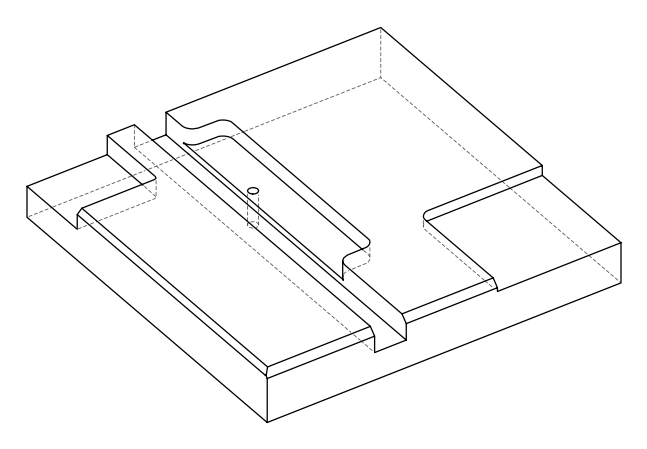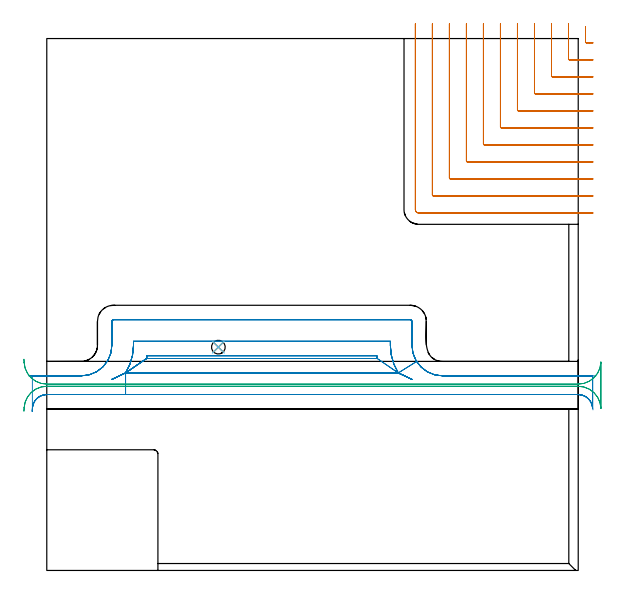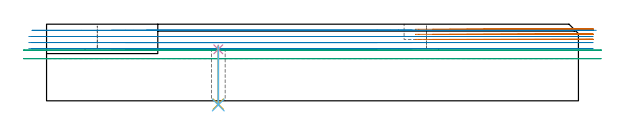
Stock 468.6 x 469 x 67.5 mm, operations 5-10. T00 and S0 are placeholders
(PLAN: 10 operations, 7 tool changes, 152.1 min)
(1 AREA_MILL | FG_CHAMFER_SURFACE | UGT0205_001 | 3.6 min | 5081 mm3)
(2 AREA_MILL_1 | FG_CHAMFER_SURFACE_1 | UGT0205_001 | 3.13 min | 4510 mm3)
(3 AREA_MILL_2 | FG_CHAMFER_SURFACE_2 | UGT0205_001 | 8.93 min | 6845 mm3)
(4 MILL_CORNER_NOTCH_RECTANGULAR | CORNER_NOTCH_RECTANGULAR | NXT0201_008 | Follow Part, ap 1.5, ae 75% | 101.59 min | 269923 mm3)
(5 MILL_CORNER_NOTCH_RECTANGULAR_1 | CORNER_NOTCH_RECTANGULAR_1 | UGT0201_094 | Follow Part, ap 5, ae 75% | 12.32 min | 336500 mm3)
(6 MILL_OPEN_POCKET | POCKET_OPEN | UGT0201_109 | Follow Part, ap 6.35, ae 75% | 17.58 min | 733927 mm3)
(7 MILL_RECTANGULAR_SLOT | SLOT_RECTANGULAR | UGT0201_019 | Follow Part, ap 10, ae 75% | 4.46 min | 172977 mm3)
(8 SPOT_DRILL | STEP1HOLE | NXT0321_9005460120000 | 0.03 min | 28 mm3)
(9 DRILL_THROUGH_HOLE_INTO_CENTER | STEP1HOLE | NXT0301_049 | 0.21 min | 2155 mm3)
(10 DRILL_TO_ENLARGE_THROUGH_HOLE | STEP1HOLE | NXT0301_092 | 0.21 min | 3149 mm3)
(TOOL UGT0205_001 | Chamfer Mill 20 x 3 x 45 deg. | D20 FL50 Z2)
(TOOL NXT0201_008 | ENDMILL 6mm [2P460-0600-NA 1630] | D6 FL26 Z6)
(TOOL UGT0201_094 | End mill 20 mm | D20 FL38 Z4)
(TOOL UGT0201_109 | End Mill 25.4 mm | D25.4 FL25 Z2)
(TOOL UGT0201_019 | End mill 40 mm | D40 FL63 Z6)
(TOOL NXT0321_9005460120000 | NC Spot Drill, 142deg, 12mm, Carbide, Uncoated | D12 PA142 FL30 Z2)
(TOOL NXT0301_049 | Carbide Drill 7.8mm [860.1-0780-039A1-MM 2214] | D7.8 PA140 FL53 Z2)
(TOOL NXT0301_092 | Carbide Drill 12.1mm [860.1-1210-061A1-MM 2214] | D12.1 PA140 FL77 Z2)
(OP 5 MILL_CORNER_NOTCH_RECTANGULAR_1)
G17 G21 G94 G90
T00 M6
G54
G17 G0 G90 X475. Y479.684 S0 M3
G43 Z77.5 H0
Z63.033
G94 G1 Y476.684 F250.
Y466.19 F500.
G3 X475.99 Y465.2 R1.
G1 X478.6
X481.6 F250.
G0 Z77.5
X460. Y482.
Z63.033
G1 Y479.
Y451.191 F500.
G3 X460.991 Y450.2 R1.
G1 X478.6
X481.6 F250.
G0 Z77.5
X445. Y482.
Z63.033
G1 Y479.
Y436.191 F500.
G3 X445.991 Y435.2 R1.
G1 X478.6
X481.6 F250.
G0 Z77.5
X430. Y482.
Z63.033
G1 Y479.
Y421.192 F500.
G3 X430.992 Y420.2 R1.
G1 X478.6
X481.6 F250.
G0 Z77.5
X415. Y482.
Z63.033
G1 Y479.
Y406.192 F500.
G3 X415.993 Y405.2 R1.
G1 X478.6
X481.6 F250.
G0 Z77.5
X400. Y482.
Z63.033
G1 Y479.
Y391.193 F500.
G3 X400.993 Y390.2 R1.
G1 X478.6
X481.6 F250.
G0 Z77.5
X385. Y482.
Z63.033
G1 Y479.
Y376.193 F500.
G3 X385.993 Y375.2 R1.
G1 X478.6
X481.6 F250.
G0 Z77.5
X370. Y482.
Z63.033
G1 Y479.
Y361.194 F500.
G3 X370.994 Y360.2 R1.
G1 X478.6
X481.6 F250.
G0 Z77.5
X355. Y482.
Z63.033
G1 Y479.
Y346.194 F500.
G3 X355.994 Y345.2 R1.
G1 X478.6
X481.6 F250.
G0 Z77.5
X340. Y482.
Z63.033
G1 Y479.
Y331.195 F500.
G3 X340.995 Y330.2 R1.
G1 X478.6
X481.6 F250.
G0 Z77.5
X325. Y482.
Z63.033
G1 Y479.
Y318.2 F500.
G3 X328. Y315.2 R3.
G1 X478.6
X481.6 F250.
G0 Z77.5
X475. Y479.684
Z58.567
G1 Y476.684
Y466.19 F500.
G3 X475.99 Y465.2 R1.
G1 X478.6
X481.6 F250.
G0 Z77.5
X460. Y482.
Z58.567
G1 Y479.
Y451.191 F500.
G3 X460.991 Y450.2 R1.
G1 X478.6
X481.6 F250.
G0 Z77.5
X445. Y482.
Z58.567
G1 Y479.
Y436.191 F500.
G3 X445.991 Y435.2 R1.
G1 X478.6
X481.6 F250.
G0 Z77.5
X430. Y482.
Z58.567
G1 Y479.
Y421.192 F500.
G3 X430.992 Y420.2 R1.
G1 X478.6
X481.6 F250.
G0 Z77.5
X415. Y482.
Z58.567
G1 Y479.
Y406.192 F500.
G3 X415.992 Y405.2 R1.
G1 X478.6
X481.6 F250.
G0 Z77.5
X400. Y482.
Z58.567
G1 Y479.
Y391.193 F500.
G3 X400.993 Y390.2 R1.
G1 X478.6
X481.6 F250.
G0 Z77.5
X385. Y482.
Z58.567
G1 Y479.
Y376.193 F500.
G3 X385.993 Y375.2 R1.
G1 X478.6
X481.6 F250.
G0 Z77.5
X370. Y482.
Z58.567
G1 Y479.
Y361.194 F500.
G3 X370.994 Y360.2 R1.
G1 X478.6
X481.6 F250.
G0 Z77.5
X355. Y482.
Z58.567
G1 Y479.
Y346.194 F500.
G3 X355.994 Y345.2 R1.
G1 X478.6
X481.6 F250.
G0 Z77.5
X340. Y482.
Z58.567
G1 Y479.
Y331.195 F500.
G3 X340.995 Y330.2 R1.
G1 X478.6
X481.6 F250.
G0 Z77.5
X325. Y482.
Z58.567
G1 Y479.
Y318.2 F500.
G3 X328. Y315.2 R3.
G1 X478.6
X481.6 F250.
G0 Z77.5
X475. Y479.684
Z54.1
G1 Y476.684
Y466.19 F500.
G3 X475.99 Y465.2 R1.
G1 X478.6
X481.6 F250.
G0 Z77.5
X460. Y482.
Z54.1
G1 Y479.
Y451.191 F500.
G3 X460.991 Y450.2 R1.
G1 X478.6
X481.6 F250.
G0 Z77.5
X445. Y482.
Z54.1
G1 Y479.
Y436.191 F500.
G3 X445.991 Y435.2 R1.
G1 X478.6
X481.6 F250.
G0 Z77.5
X430. Y482.
Z54.1
G1 Y479.
Y421.192 F500.
G3 X430.992 Y420.2 R1.
G1 X478.6
X481.6 F250.
G0 Z77.5
X415. Y482.
Z54.1
G1 Y479.
Y406.192 F500.
G3 X415.992 Y405.2 R1.
G1 X478.6
X481.6 F250.
G0 Z77.5
X400. Y482.
Z54.1
G1 Y479.
Y391.193 F500.
G3 X400.993 Y390.2 R1.
G1 X478.6
X481.6 F250.
G0 Z77.5
X385. Y482.
Z54.1
G1 Y479.
Y376.193 F500.
G3 X385.993 Y375.2 R1.
G1 X478.6
X481.6 F250.
G0 Z77.5
X370. Y482.
Z54.1
G1 Y479.
Y361.194 F500.
G3 X370.994 Y360.2 R1.
G1 X478.6
X481.6 F250.
G0 Z77.5
X355. Y482.
Z54.1
G1 Y479.
Y346.194 F500.
G3 X355.994 Y345.2 R1.
G1 X478.6
X481.6 F250.
G0 Z77.5
X340. Y482.
Z54.1
G1 Y479.
Y331.195 F500.
G3 X340.995 Y330.2 R1.
G1 X478.6
X481.6 F250.
G0 Z77.5
X325. Y482.
Z54.1
G1 Y479.
Y318.2 F500.
G3 X328. Y315.2 R3.
G1 X478.6
X481.6 F250.
G0 Z77.5
M5
M2
(OP 6 MILL_OPEN_POCKET)
G17 G21 G94 G90
T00 M6
G54
G17 G0 G90 X484.3 Y171.6 S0 M3
G43 Z77.5 H0
Z62.1
G94 G1 X481.3 F250.
X348.9 F500.
G2 X326.088 Y184.245 R26.9
G1 X309.932 Y174.15
X291.419 Y186.85
G2 X290.968 Y189.35 R58.65
G1 X88.432
G2 X87.981 Y186.85 R58.65
G1 X291.419
X309.932 Y174.15
G2 X302.95 Y198.5 R45.95
G1 Y202.05
X76.45
Y198.5
G2 X69.468 Y174.15 R45.95
G1 X57.188 Y168.397
X69.468 Y174.15
X309.932
X322.212 Y168.397
X309.932 Y174.15
X326.088 Y184.245
G2 X322. Y198.5 R26.9
G1 Y219.6
G3 X320.5 Y221.1 R1.5
G1 X58.9
G3 X57.4 Y219.6 R1.5
G1 Y198.5
G2 X30.5 Y171.6 R26.9
G1 X-12.7
Y143.272
X-12.67
G2 X0. Y155.1 R12.7
G1 X468.6
G2 X481.115 Y144.561 R12.7
G1 X481.625 Y141.604 F250.
G0 Z77.5
X-12.876 Y140.279
Z56.7
G1 X-12.67 Y143.272
G2 X0. Y155.1 R12.7 F500.
G1 X69.468
Y174.15
X87.981 Y186.85
X291.419
G2 X290.968 Y189.35 R58.65
G1 X88.432
G2 X87.981 Y186.85 R58.65
G1 X69.468 Y174.15
X309.932
X322.212 Y168.397
X309.932 Y174.15
G2 X302.95 Y198.5 R45.95
G1 Y202.05
X76.45
Y198.5
G2 X69.468 Y174.15 R45.95
G1 X57.188 Y168.397
X69.468 Y174.15
Y155.1
X468.6
G2 X481.29 Y142.904 R12.7
G1 X481.3
Y171.6
X348.9
G2 X322. Y198.5 R26.9
G1 Y219.6
G3 X320.5 Y221.1 R1.5
G1 X58.9
G3 X57.4 Y219.6 R1.5
G1 Y198.5
G2 X30.5 Y171.6 R26.9
G1 X-12.7
X-15.7 F250.
G0 X-12.876 Y140.279 Z51.3
G1 X-12.67 Y143.272
G2 X0. Y155.1 R12.7 F500.
G1 X69.468
Y174.15
X87.981 Y186.85
X291.419
G2 X290.968 Y189.35 R58.65
G1 X88.432
G2 X87.981 Y186.85 R58.65
G1 X69.468 Y174.15
X309.932
X322.212 Y168.397
X309.932 Y174.15
G2 X302.95 Y198.5 R45.95
G1 Y202.05
X76.45
Y198.5
G2 X69.468 Y174.15 R45.95
G1 X57.188 Y168.397
X69.468 Y174.15
Y155.1
X468.6
G2 X481.29 Y142.904 R12.7
G1 X481.3
Y171.6
X348.9
G2 X322. Y198.5 R26.9
G1 Y219.6
G3 X320.5 Y221.1 R1.5
G1 X58.9
G3 X57.4 Y219.6 R1.5
G1 Y198.5
G2 X30.5 Y171.6 R26.9
G1 X-12.7
X-15.7 F250.
G0 X-12.876 Y140.279 Z45.9
G1 X-12.67 Y143.272
G2 X0. Y155.1 R12.7 F500.
G1 X69.468
Y174.15
X87.981 Y186.85
X291.419
G2 X290.968 Y189.35 R58.65
G1 X88.432
G2 X87.981 Y186.85 R58.65
G1 X69.468 Y174.15
X309.932
X322.212 Y168.397
X309.932 Y174.15
G2 X302.95 Y198.5 R45.95
G1 Y202.05
X76.45
Y198.5
G2 X69.468 Y174.15 R45.95
G1 X57.188 Y168.397
X69.468 Y174.15
Y155.1
X468.6
G2 X481.29 Y142.904 R12.7
G1 X481.3
Y171.6
X348.9
G2 X322. Y198.5 R26.9
G1 Y219.6
G3 X320.5 Y221.1 R1.5
G1 X58.9
G3 X57.4 Y219.6 R1.5
G1 Y198.5
G2 X30.5 Y171.6 R26.9
G1 X-12.7
X-15.7 F250.
G0 Z77.5
M5
M2
(OP 7 MILL_RECTANGULAR_SLOT)
G17 G21 G94 G90
T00 M6
G54
G17 G0 G90 X-20.134 Y140.5 S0 M3
G43 Z77.5 H0
Z44.7
G94 G1 X-19.97 Y143.495 F250.
G2 X0. Y162.4 R20. F500.
G1 X468.6
G2 X488.59 Y143.032 R20.
G1 X488.6
Y183.668
X488.59
G2 X468.6 Y164.3 R20.
G1 X0.
G2 X-19.97 Y183.205 R20.
G1 X-20.134 Y186.2 F250.
G0 Y140.5 Z37.1
G1 X-19.97 Y143.495
G2 X0. Y162.4 R20. F500.
G1 X468.6
G2 X488.59 Y143.032 R20.
G1 Y183.668
G2 X468.6 Y164.3 R20.
G1 X0.
G2 X-19.97 Y183.205 R20.
G1 X-20.134 Y186.2 F250.
G0 Z77.5
M5
M2
(OP 8 SPOT_DRILL)
G17 G21 G94 G90
T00 M6
G54
G17 G0 G90 X151.3 Y196.9 S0 M3
G43 Z77.5 H0
G94 G81 G98 Z45.379 F250. R48.9
G80
M5
M2
(OP 9 DRILL_THROUGH_HOLE_INTO_CENTER)
G17 G21 G94 G90
T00 M6
G54
G17 G0 G90 X151.3 Y196.9 S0 M3
G43 Z77.5 H1
G94 G73 G98 Z-2.919 F250. Q6.974 R47.9
G80
M5
M2
(OP 10 DRILL_TO_ENLARGE_THROUGH_HOLE)
G17 G21 G94 G90
T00 M6
G54
G17 G0 G90 X151.3 Y196.9 S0 M3
G43 Z77.5 H1
G94 G73 G98 Z-3.702 F250. Q9.92 R47.9
G80
M5
M2
